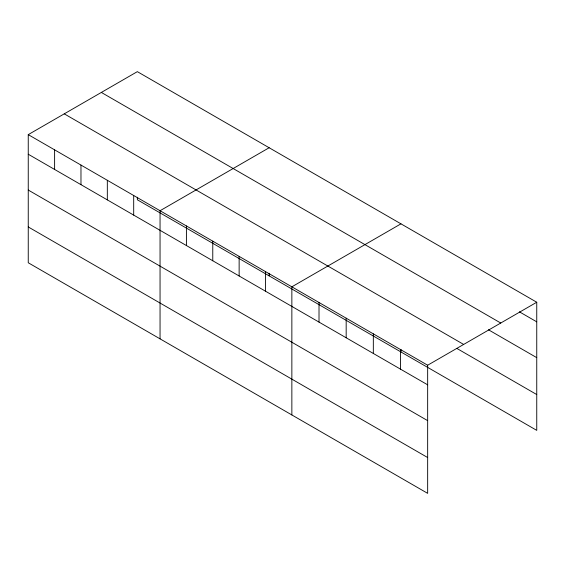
<?xml version="1.0" encoding="UTF-8"?>
<svg xmlns="http://www.w3.org/2000/svg" width="565" height="565" viewBox="0 0 565 565"><rect width="100%" height="100%" fill="white"/><g stroke="black" fill="none" stroke-linecap="round" stroke-linejoin="round"><path stroke-width="0.85" d="M28.25 134.632L427.656 365.223L427.656 493.351L28.25 262.76L28.25 134.632L137.344 71.649L536.75 302.24L536.75 430.368L137.344 199.777L137.344 197.213M269.152 147.74L160.05 210.731L160.05 338.859M400.952 223.839L291.858 286.822L291.858 414.95M427.656 365.223L536.75 302.24M519.397 311.816L536.75 321.838M101.347 92.434L500.745 323.025M488.464 329.776L536.75 357.652M64.255 113.847L463.653 344.438M456.781 348.379L536.75 394.554M28.25 154.231L427.656 384.822M28.25 190.045L427.656 420.643M28.25 226.946L427.656 457.537M400.952 349.41L400.952 351.967M400.493 349.544L400.493 369.143M373.331 333.866L373.331 353.464M346.176 318.187L346.176 337.785M319.013 302.501L319.013 322.099M269.152 273.312L269.152 275.868M265.494 271.603L265.494 291.201M239.136 256.383L239.136 275.981M212.772 241.163L212.772 260.762M186.415 225.951L186.415 245.549M133.693 195.511L133.693 215.11M107.329 180.292L107.329 199.89M80.972 165.072L80.972 184.67M54.607 149.852L54.607 169.451"/></g></svg>
